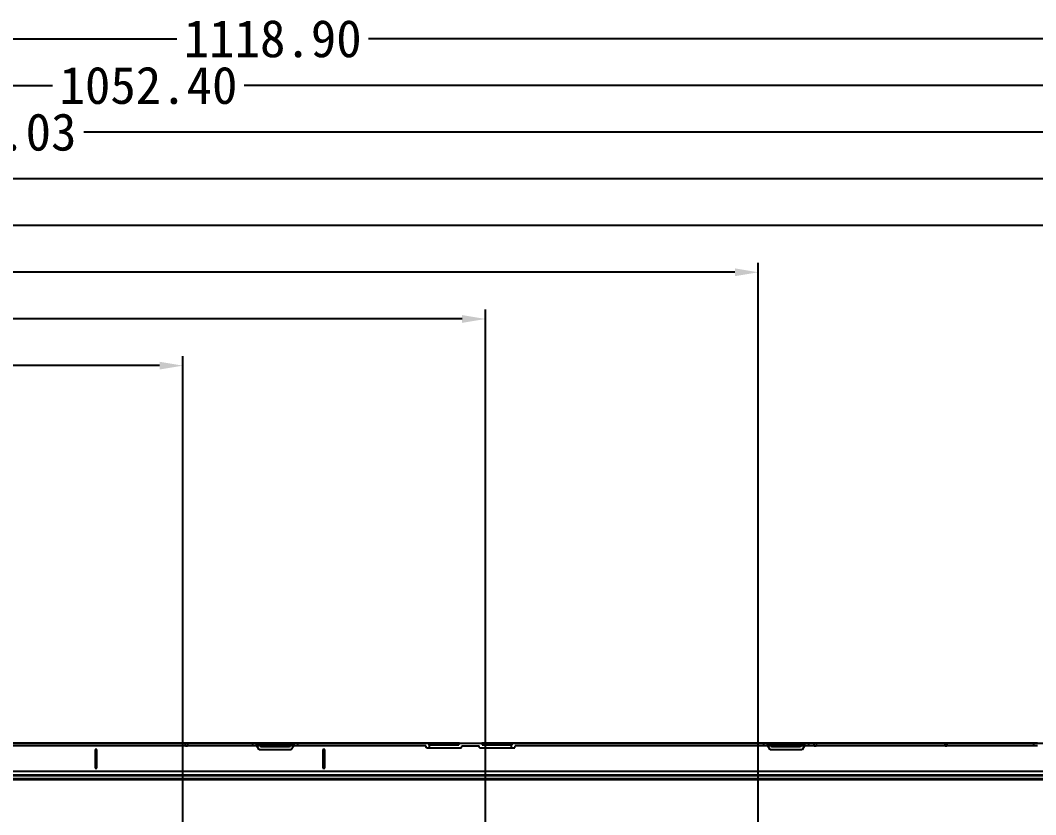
# Model space of a CAD drawing. Header units: millimetres. Extents: x 10037 to 11393, y -913 to 246.
# Drawn here: x 10659.9 to 10931.7, y 33.4 to 246.1 of the extents above; entities that cross this region are included whole.
import ezdxf

# ---------------------------------------------------------------- set-up
doc = ezdxf.new("R2010")
doc.units = ezdxf.units.MM
doc.header["$LTSCALE"] = 46.255
doc.layers.get('0').update_dxf_attribs({"linetype": 'CONTINUOUS'})
doc.layers.add('1', color=7, linetype='CONTINUOUS', true_color=0xffffff)
doc.styles.get("Standard").update_dxf_attribs({"font": 'simfang.ttf'})

msp = doc.modelspace()

# ---------------------------------------------------------------- linework, layer by layer
at = {"color": 7}
for p, q in [((10174.27, 241.16), (10701.82, 241.16)), ((11280.67, 241.16), (10753.12, 241.16)), ((10174.27, 228.66), (10668.57, 228.66)), ((11214.17, 228.66), (10719.87, 228.66)), ((11134.8, 216.16), (10676.95, 216.16)), ((11062.55, 203.66), (10640.86, 203.66)), ((10952.3, 191.16), (10585.56, 191.16)), ((10857.42, -74.4), (10857.42, 181.16)), ((10851.17, 178.66), (10535.2, 178.66)), ((10784.42, -74.4), (10784.42, 168.66)), ((10778.17, 166.16), (10498.7, 166.16)), ((10703.42, -74.4), (10703.42, 156.16)), ((10697.17, 153.66), (10458.11, 153.66))]:
    msp.add_line(p, q, dxfattribs=at)
at = {"color": 2}
msp.add_line((10168.02, 52.6), (11392.82, 52.6), dxfattribs=at)
at = {"color": 7}
for points in [[(10851.17, 179.7), (10851.17, 177.62), (10857.42, 178.66)], [(10778.17, 167.2), (10778.17, 165.12), (10784.42, 166.16)], [(10697.17, 154.7), (10697.17, 152.62), (10703.42, 153.66)]]:
    msp.add_solid(points, dxfattribs=at)
at = {"layer": '1', "color": 7, "linetype": 'Continuous'}
for p, q in [((10704.17, 52.6), (10620.42, 52.6)), ((10704.17, 51.9), (10620.42, 51.9)), ((10704.17, 51.9), (10704.17, 52.6)), ((10704.67, 52.6), (10704.17, 52.6)), ((10704.17, 51.9), (10704.67, 51.9)), ((10722.17, 52.6), (10704.67, 52.6)), ((10704.67, 52.55), (10704.67, 51.95)), ((10722.17, 51.9), (10704.67, 51.9)), ((10723.17, 52.6), (10722.17, 52.6)), ((10722.17, 51.9), (10722.17, 52.6)), ((10723.17, 51.9), (10722.17, 51.9)), ((10733.17, 52.6), (10723.17, 52.6)), ((10723.17, 52.6), (10723.17, 52.2)), ((10733.17, 52.2), (10723.17, 52.2)), ((10723.17, 51.9), (10723.17, 52.2)), ((10733.17, 51.9), (10723.17, 51.9)), ((10723.88, 50.8), (10723.25, 51.9)), ((10724.17, 51.9), (10724.35, 51.6)), ((10724.75, 51.64), (10724.61, 51.9)), ((10731.73, 51.9), (10731.58, 51.64)), ((10731.99, 51.6), (10732.16, 51.9)), ((10733.09, 51.9), (10732.45, 50.8)), ((10734.17, 52.6), (10733.17, 52.6)), ((10733.17, 52.2), (10733.17, 52.6)), ((10733.17, 51.9), (10733.17, 52.2)), ((10734.17, 51.9), (10733.17, 51.9)), ((10769.17, 52.6), (10734.17, 52.6)), ((10734.17, 51.9), (10734.17, 52.6)), ((10768.48, 51.9), (10734.17, 51.9)), ((10768.59, 51.3), (10768.48, 51.9)), ((10770.15, 52.6), (10769.17, 52.6)), ((10769.17, 52.6), (10769.26, 52.1)), ((10769.26, 52.1), (10769.42, 52.1)), ((10769.42, 52.1), (10771.84, 52.1)), ((10769.42, 51.3), (10769.42, 52.1)), ((10776.43, 52.6), (10770.15, 52.6)), ((10770.16, 52.55), (10770.23, 52.15)), ((10771.92, 52.4), (10771.84, 52.1)), ((10771.84, 52.1), (10774, 52.1)), ((10773.92, 52.4), (10771.92, 52.4)), ((10774, 52.1), (10773.92, 52.4)), ((10774, 52.1), (10777.33, 52.1)), ((10776.42, 52.55), (10776.35, 52.15)), ((10777.42, 52.6), (10776.43, 52.6)), ((10777.33, 52.1), (10777.42, 52.6)), ((10777.42, 52.6), (10783.42, 52.6)), ((10778, 51.3), (10778.11, 51.9)), ((10778.11, 51.9), (10782.73, 51.9)), ((10782.84, 51.3), (10782.73, 51.9)), ((10784.4, 52.6), (10783.42, 52.6)), ((10783.51, 52.1), (10783.42, 52.6)), ((10783.51, 52.1), (10786.84, 52.1)), ((10790.68, 52.6), (10784.4, 52.6)), ((10784.41, 52.55), (10784.48, 52.15)), ((10786.92, 52.4), (10786.84, 52.1)), ((10786.84, 52.1), (10789, 52.1)), ((10788.92, 52.4), (10786.92, 52.4)), ((10789, 52.1), (10788.92, 52.4)), ((10789, 52.1), (10791.42, 52.1)), ((10790.67, 52.55), (10790.6, 52.15)), ((10791.67, 52.6), (10790.68, 52.6)), ((10791.42, 52.1), (10791.58, 52.1)), ((10791.42, 51.3), (10791.42, 52.1)), ((10791.58, 52.1), (10791.67, 52.6)), ((10858.92, 52.6), (10791.67, 52.6)), ((10792.25, 51.3), (10792.36, 51.9)), ((10858.92, 51.9), (10792.36, 51.9)), ((10859.92, 52.6), (10858.92, 52.6)), ((10858.92, 51.9), (10858.92, 52.6)), ((10859.92, 51.9), (10858.92, 51.9)), ((10869.92, 52.6), (10859.92, 52.6)), ((10859.92, 52.6), (10859.92, 52.2)), ((10869.92, 52.2), (10859.92, 52.2)), ((10859.92, 51.9), (10859.92, 52.2)), ((10869.92, 51.9), (10859.92, 51.9)), ((10860.63, 50.8), (10860, 51.9)), ((10860.92, 51.9), (10861.1, 51.6)), ((10861.5, 51.64), (10861.36, 51.9)), ((10868.48, 51.9), (10868.33, 51.64)), ((10868.91, 51.9), (10868.74, 51.6)), ((10869.84, 51.9), (10869.2, 50.8)), ((10870.92, 52.6), (10869.92, 52.6)), ((10869.92, 52.2), (10869.92, 52.6)), ((10869.92, 51.9), (10869.92, 52.2)), ((10870.92, 51.9), (10869.92, 51.9)), ((10872.42, 52.6), (10870.92, 52.6)), ((10870.92, 51.9), (10870.92, 52.6)), ((10872.42, 51.9), (10870.92, 51.9)), ((10872.92, 52.6), (10872.42, 52.6)), ((10872.42, 51.95), (10872.42, 52.55)), ((10872.42, 51.9), (10872.92, 51.9)), ((10907.42, 52.6), (10872.92, 52.6)), ((10872.92, 52.6), (10872.92, 51.9)), ((10907.42, 51.9), (10872.92, 51.9)), ((10907.42, 51.9), (10907.42, 52.6)), ((10907.92, 52.6), (10907.42, 52.6)), ((10907.42, 51.9), (10907.92, 51.9)), ((10931.17, 52.6), (10907.92, 52.6)), ((10907.92, 52.55), (10907.92, 51.95)), ((10931.17, 51.9), (10907.92, 51.9)), ((10932.17, 52.6), (10931.17, 52.6)), ((10931.17, 51.9), (10931.17, 52.6)), ((10932.17, 51.9), (10931.17, 51.9)), ((10680.42, 50.9), (10679.92, 50.9)), ((10679.92, 50.9), (10679.92, 45.9)), ((10680.42, 45.9), (10680.42, 50.9)), ((10732.45, 50.8), (10723.88, 50.8)), ((10731.99, 51.6), (10724.35, 51.6)), ((10741.42, 50.9), (10740.92, 50.9)), ((10740.92, 50.9), (10740.92, 45.9)), ((10741.42, 45.9), (10741.42, 50.9)), ((10768.59, 51.3), (10769.42, 51.3)), ((10769.42, 51.3), (10778, 51.3)), ((10782.84, 51.3), (10791.42, 51.3)), ((10791.42, 51.3), (10792.25, 51.3)), ((10869.2, 50.8), (10860.63, 50.8)), ((10868.74, 51.6), (10861.1, 51.6)), ((10178.28, 45.08), (11382.56, 45.08)), ((10178.28, 44.07), (11382.56, 44.07)), ((10178.28, 43.9), (11382.56, 43.9)), ((10679.92, 45.9), (10680.42, 45.9)), ((10740.92, 45.9), (10741.42, 45.9)), ((11381.14, 43.03), (10179.69, 43.03)), ((10179.69, 42.97), (11381.14, 42.97))]:
    msp.add_line(p, q, dxfattribs=at)
at = {"layer": '1', "color": 5, "linetype": 'Continuous'}
msp.add_line((11381.14, 42.75), (10179.69, 42.75), dxfattribs=at)

# ---------------------------------------------------------------- texts
at = {"color": 7, "char_height": 10, "attachment_point": 5}
for s, insert in [('\\A1;1118.90', (10727.47, 241.16)), ('\\A1;1052.40', (10694.22, 228.66)), ('\\A1;973.03', (10654.53, 216.16))]:
    msp.add_mtext(s, dxfattribs=dict(at, insert=insert))

doc.saveas('drawing.dxf')
